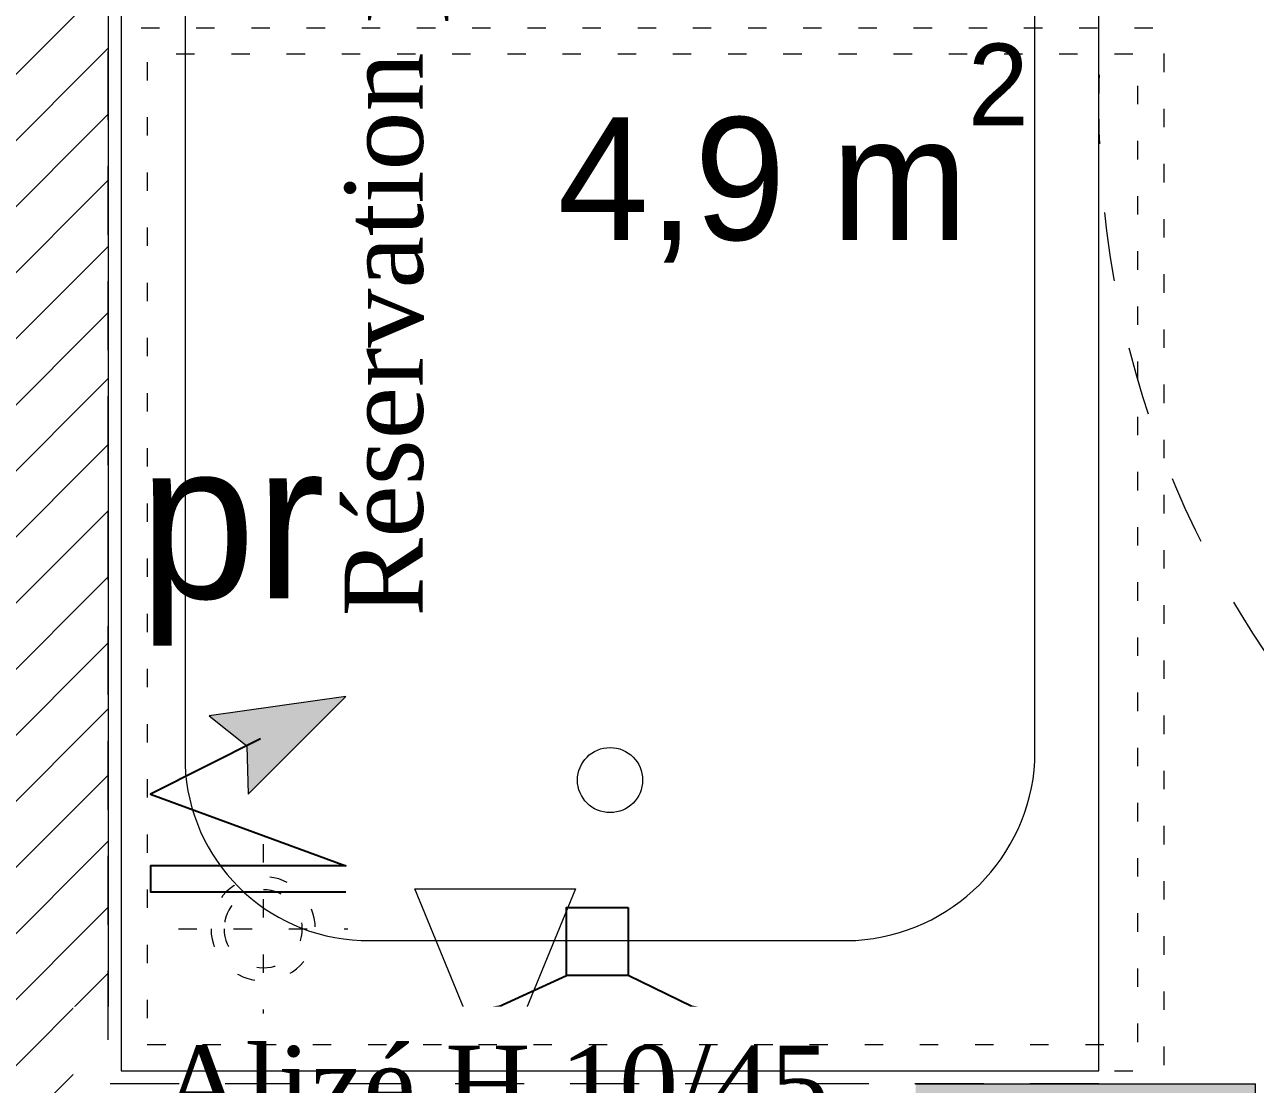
# Model space of a CAD drawing. Header units: centimetres. Extents: x 2666 to 9670, y 1889 to 5633.
# Drawn here: x 5196.6 to 5291, y 4398.3 to 4479.7 of the extents above; entities that cross this region are included whole.
import ezdxf

# ---------------------------------------------------------------- set-up
doc = ezdxf.new("R2010")
doc.units = ezdxf.units.CM
doc.header["$LTSCALE"] = 12.7
for name, pattern in [('Style de ligne -11', [0.694444, 0.41656, -0.277884]), ('Style de ligne -19', [0.333333, 0.111111, -0.222222]), ('Style de ligne -5', [0.41656, 0.13885, -0.27771]), ('VW-01', [0.83312, 0.41656, -0.41656])]:
    doc.linetypes.add(name, pattern=pattern)
for name, color, linetype, lineweight in [('B amÈnagement intÈrieur', 7, 'Continuous', 5), ('B aménagement intérieur', 7, 'Continuous', 5), ('B GÈnÈral', 7, 'Continuous', 5), ('B Général', 7, 'Continuous', 5), ('C ANNOTATIONS-PMR', 7, 'Style de ligne -5', 5), ('C ANNOTATIONS-texte surfaces', 7, 'Continuous', 5), ('F REMPLISSAGE-vert foncÈ', 7, 'Continuous', 5), ('F REMPLISSAGE-vert foncé', 7, 'Continuous', 13), ('prlm-ELEC-CFO', 1, 'Continuous', 25)]:
    doc.layers.add(name, color=color, linetype=linetype, lineweight=lineweight)
doc.layers.add('B faience', color=7, linetype='Style de ligne -11', lineweight=13, true_color=0x0040ff)
for name, color, linetype in [('prlm-MOD', 64, 'Continuous'), ('prlm-MOD-PB', 123, 'Continuous'), ('prlm-VMC', 93, 'Continuous')]:
    doc.layers.add(name, color=color, linetype=linetype)
doc.styles.add('Eurostile', font='')
doc.styles.add('prlm-elec-cfo', font='comic.ttf', dxfattribs={"height": 12})
doc.styles.add('prlm-vmc', font='pala.ttf', dxfattribs={"height": 14})
doc.styles.get('Eurostile').set_extended_font_data('Eurostile')

# ---------------------------------------------------------------- blocks, each defined once
blk = doc.blocks.new('xi.be')
at = {"layer": 'prlm-VMC', "color": 0, "linetype": 'ByBlock', "lineweight": 5, "flags": 128}
blk.add_lwpolyline([(-6.173, -15.004), (6.173, -15.004), (0, 0)], close=True, dxfattribs=at)
at = {"layer": 'prlm-VMC', "color": 0, "linetype": 'ByBlock', "lineweight": 5}
blk.add_solid([(0, -1), (5.173, -14.004), (-5.173, -14.004), (0, -1)], dxfattribs=at)
blk = doc.blocks.new('xi.dchrob')
at = {"layer": 'prlm-MOD', "color": 161}
for p, q in [((8.157, -2.302), (8.157, 2.302)), ((13.375, 1.161), (13.375, -1.161))]:
    blk.add_line(p, q, dxfattribs=at)
for points in [[(0, 10.661), (0, 4.161)], [(5.775, 7.563), (8.158, 2.375)], [(4.19, -5.661), (4.19, 5.661)], [(5.775, -7.258), (8.158, -2.375)], [(0, -4.161), (0, -10.661)]]:
    blk.add_lwpolyline(points, dxfattribs=at)
for points in [[(2.5, 9.161), (4.19, 9.161), (4.19, 5.661), (2.5, 5.661)], [(13.375, -2.375), (8.158, -2.375), (8.158, 2.375), (13.375, 2.375)], [(2.5, -5.661), (4.19, -5.661), (4.19, -9.161), (2.5, -9.161)]]:
    blk.add_lwpolyline(points, close=True, dxfattribs=at)
for centre, radius, start, end in [((0, 7.411), 3.25, 32.57897, 90), ((4.649, 7.563), 1.126, 0, 114.07431), ((0, 7.411), 3.25, 270, 327.42103), ((0, -7.411), 3.25, 32.57897, 90), ((4.649, -7.258), 1.126, 245.92569, 360), ((0, -7.411), 3.25, 270, 327.42103)]:
    blk.add_arc(centre, radius, start, end, dxfattribs=at)
blk = doc.blocks.new('xi.PR')
at = {"layer": 'prlm-ELEC-CFO', "lineweight": 5}
blk.add_hatch(color=0, dxfattribs=at).paths.add_polyline_path([(-3, 6), (-0.103, 3.699), (0, 0), (7.5, 7.5)])
at = {"layer": 'prlm-ELEC-CFO', "color": 0, "lineweight": 5, "flags": 128}
blk.add_lwpolyline([(-3, 6), (-0.103, 3.699), (0, 0), (7.5, 7.5)], close=True, dxfattribs=at)
at = {"layer": 'prlm-ELEC-CFO', "color": 0}
blk.add_lwpolyline([(0.955, 4.227), (-7.5, 0), (7.5, -5.5), (-7.5, -5.5), (-7.5, -7.5), (7.5, -7.5)], dxfattribs=at)
blk = doc.blocks.new('Rond 150_PMR')
at = {"layer": 'B Général', "color": 154, "linetype": 'VW-01', "lineweight": 5, "true_color": 0x0053a6}
blk.add_circle((0, 0), 75, dxfattribs=at)
blk = doc.blocks.new('Groupe-11-1')
at = {"layer": 'B Général', "color": 252, "linetype": 'Style de ligne -19', "lineweight": 5, "true_color": 0x989898}
for p, q in [((-29.109, -35.609), (-29.109, -22.609)), ((-22.609, -29.109), (-35.609, -29.109))]:
    blk.add_line(p, q, dxfattribs=at)
at = {"layer": 'B Général', "color": 252, "linetype": 'Style de ligne -19', "lineweight": 5, "true_color": 0x989898, "flags": 128}
for points in [[(-40, -40), (-40, 40), (40, 40), (40, -40)], [(-38, -38), (-38, 38), (38, 38), (38, -38)]]:
    blk.add_lwpolyline(points, close=True, dxfattribs=at)
at = {"layer": 'B Général', "color": 252, "linetype": 'Style de ligne -19', "lineweight": 5, "true_color": 0x989898}
for radius in [4, 3]:
    blk.add_circle((-29.109, -29.109), radius, dxfattribs=at)
blk = doc.blocks.new('Douche pointillée')
at = {"layer": 'B Général', "color": 252, "true_color": 0x989898}
blk.add_blockref('Groupe-11-1', (0, 0), dxfattribs=at)

msp = doc.modelspace()

# ---------------------------------------------------------------- hatches: boundary and pattern name
at = {"layer": 'B amÈnagement intÈrieur', "linetype": 'Continuous', "lineweight": 0, "true_color": 0xc0dcc0}
msp.add_hatch(color=9, dxfattribs=at).paths.add_polyline_path([(5250.731, 4392.689), (5252.031, 4391.389), (5291.038, 4391.389), (5291.038, 4398.389), (5203.031, 4398.389), (5203.031, 4391.389), (5245.031, 4391.389), (5246.331, 4392.689)])
at = {"layer": 'B GÈnÈral', "linetype": 'Continuous', "lineweight": 5}
h = msp.add_hatch(dxfattribs=at)
h.set_pattern_fill('50_BETON', style=0, pattern_type=2)
h.set_pattern_definition([(45, (0, 0), (2.4253472, -2.6458333), [])])
h.paths.add_polyline_path([(5185.039, 4300.389), (5203.039, 4300.389), (5203.039, 5093.278), (5185.039, 5093.278)])

# ---------------------------------------------------------------- linework, layer by layer
at = {"layer": 'B aménagement intérieur', "color": 98, "linetype": 'Continuous', "lineweight": 13, "true_color": 0x004400}
for p in [(5203.031, 4398.389), (5291.038, 4391.389)]:
    msp.add_line(p, (5291.038, 4398.389), dxfattribs=at)
at = {"layer": 'B Général', "color": 7, "linetype": 'Continuous', "lineweight": 18}
msp.add_line((5203.039, 5093.278), (5203.039, 4300.389), dxfattribs=at)
at = {"layer": 'B Général', "color": 7, "linetype": 'Continuous', "lineweight": 5}
for p, q in [((5203.039, 5093.278), (5203.039, 4300.389)), ((5279.031, 4399.389), (5279.031, 4569.389))]:
    msp.add_line(p, q, dxfattribs=at)
msp.add_circle((5241.531, 4421.689), 2.5, dxfattribs=at)
at = {"layer": 'F REMPLISSAGE-vert foncÈ', "color": 54, "linetype": 'Continuous', "true_color": 0x99aa00}
msp.add_solid([(5203.031, 4398.389), (5203.031, 4397.089), (5291.038, 4398.389), (5291.038, 4397.089)], dxfattribs=at)
at = {"layer": 'F REMPLISSAGE-vert foncé', "color": 98, "linetype": 'Continuous', "lineweight": 13, "true_color": 0x004400}
msp.add_line((5203.031, 4398.389), (5291.038, 4398.389), dxfattribs=at)

# ---------------------------------------------------------------- block references
at = {"layer": 'C ANNOTATIONS-PMR', "color": 7, "rotation": 90}
msp.add_blockref('Rond 150_PMR', (5354.038, 4473.389), dxfattribs=at)
at = {"layer": 'prlm-ELEC-CFO'}
msp.add_blockref('xi.PR', (5213.77, 4420.615), dxfattribs=at)
at = {"layer": 'prlm-MOD', "rotation": 90}
msp.add_blockref('xi.dchrob', (5240.557, 4398.528), dxfattribs=at)
at = {"layer": 'prlm-VMC', "xscale": -1, "rotation": 180}
msp.add_blockref('xi.be', (5232.719, 4398.337), dxfattribs=at)

# ---------------------------------------------------------------- texts
at = {"layer": 'C ANNOTATIONS-texte surfaces', "insert": (5255.574, 4478.2), "char_height": 9.412, "attachment_point": 2, "line_spacing_factor": 0.894142, "style": 'Eurostile'}
msp.add_mtext('4,9 m{\\H0.6667x;\\S2^ ;}', dxfattribs=at)
at = {"layer": 'prlm-MOD-PB', "insert": (5221.164, 4434.238), "char_height": 6, "width": 140.37813, "attachment_point": 1, "rotation": 90, "style": 'prlm-vmc'}
msp.add_mtext('Réservation pour douche PMR', dxfattribs=at)

# ---------------------------------------------------------------- next in the draw order: texts
at = {"layer": 'prlm-ELEC-CFO', "lineweight": 20, "insert": (5212.536, 4439.822), "char_height": 12, "attachment_point": 5, "line_spacing_factor": 0.8, "style": 'prlm-elec-cfo', "bg_fill": 3, "box_fill_scale": 1.1, "bg_fill_color": 256, "bg_fill_transparency": 0}
msp.add_mtext('pr', dxfattribs=at)
at = {"layer": 'prlm-VMC', "ltscale": 25, "insert": (5232.667, 4398.256), "char_height": 6, "width": 58.61474, "attachment_point": 5, "line_spacing_factor": 0.8, "style": 'prlm-vmc', "bg_fill": 2}
msp.add_mtext('Alizé H 10/45', dxfattribs=at)

# ---------------------------------------------------------------- next in the draw order: linework, layer by layer
at = {"layer": 'B faience', "lineweight": 18, "flags": 128}
msp.add_lwpolyline([(5279.031, 4398.389), (5203.031, 4398.389), (5203.031, 4569.389)], dxfattribs=at)
at = {"layer": 'B Général', "color": 7, "linetype": 'Continuous', "lineweight": 5}
for p, q in [((5204.031, 4569.389), (5204.031, 4399.389)), ((5204.031, 4399.389), (5279.031, 4399.389))]:
    msp.add_line(p, q, dxfattribs=at)
at = {"layer": 'B Général', "color": 7, "linetype": 'Continuous', "lineweight": 5, "flags": 128}
msp.add_lwpolyline([(5222.681, 4409.389), (5260.381, 4409.389, 0.379059), (5274.131, 4423.139), (5274.131, 4545.889, 0.377778), (5260.631, 4559.389), (5222.681, 4559.389, 0.374545), (5208.931, 4545.639), (5208.931, 4422.889, 0.392593), (5222.431, 4409.389)], format="xyb", close=True, dxfattribs=at)

# ---------------------------------------------------------------- next in the draw order: block references
at = {"layer": 'B Général', "color": 8, "true_color": 0x767676, "extrusion": (0, 0, -1), "zscale": -1, "rotation": 90}
msp.add_blockref('Douche pointillée', (-5244.031, 4439.389), dxfattribs=at)

doc.saveas('drawing.dxf')
